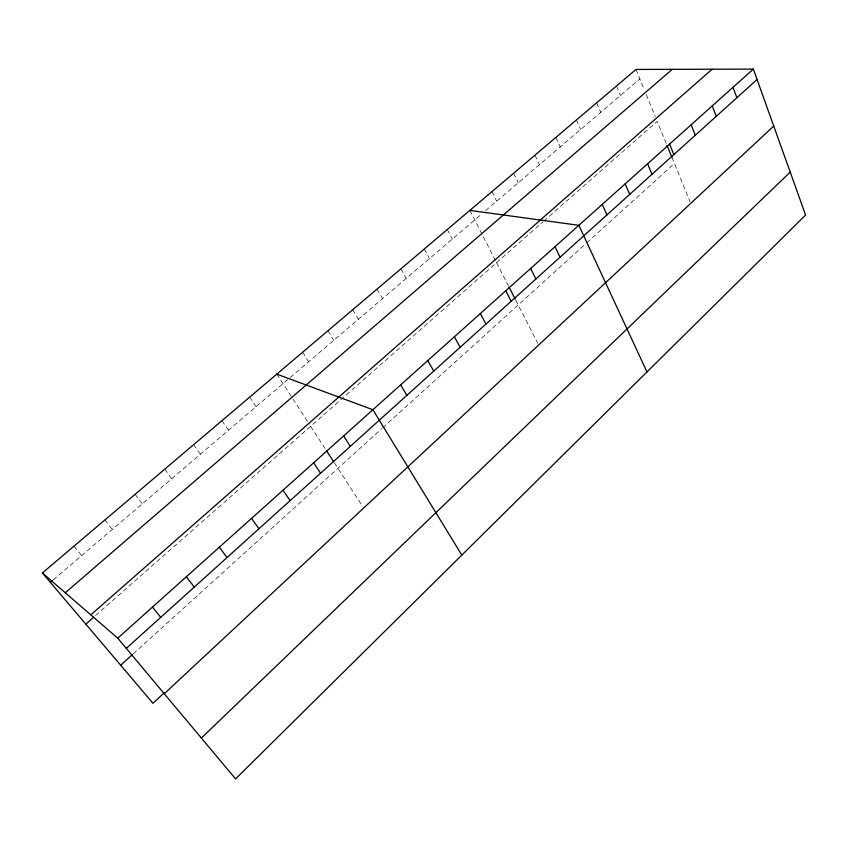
<?xml version="1.0" encoding="UTF-8"?>
<svg xmlns="http://www.w3.org/2000/svg" width="848" height="848" viewBox="0 0 848 848"><rect width="100%" height="100%" fill="white"/><g stroke="black" fill="none" stroke-linecap="round" stroke-linejoin="round"><path stroke-width="0.64" stroke-dasharray="4.24 3.18" d="M133.327 653.755L381.78 428.611M382.724 427.752L585.873 243.662M586.816 242.814L674.404 163.441M95.58 615.542L542.794 221.996M543.78 221.137L657.189 121.338L666.528 144.192M53.297 579.831L481.696 213.982M485.692 210.569L639.848 78.917M73.999 546.154L81.715 555.567M104.908 519.941L112.371 529.375M135.129 494.299L142.369 503.765M164.703 469.22L171.709 478.707M193.63 444.681L200.425 454.178M221.953 420.661L228.536 430.18M249.672 397.14L256.054 406.669M276.819 374.116L292.221 397.86M292.931 398.963L309.234 424.095M310.654 426.279L325.727 449.525M334.345 462.807L362.615 506.383M302.63 352.217L308.64 361.767M327.932 330.752L333.762 340.313M352.747 309.711L358.407 319.272M377.063 289.083L382.565 298.644M400.924 268.837L406.256 278.398M424.329 248.994L429.512 258.545M447.288 229.511L452.323 239.072M469.824 210.399L495.38 260.378M496.557 262.689L508.577 286.189M515.796 300.287L537.791 343.313M491.935 191.637L496.684 201.188M513.644 173.225L518.255 182.765M534.961 155.142L539.434 164.671M555.896 137.387L560.242 146.905M576.449 119.95L580.679 129.458M596.653 102.82L600.744 112.307M616.485 85.987L620.471 95.464M635.989 69.451L644.31 89.824M646.293 94.669L655.207 116.494M671.945 157.431L690.018 201.654"/><path stroke-width="1.27" d="M201.379 738.046L790.23 172.102M164.289 692.795L153 703.299L42.4 572.962L635.989 69.451L753.342 69.101L805.6 215.032L235.574 778.899L117.755 638.173L42.4 572.962M164.279 693.728L773.736 126.066M120.681 665.214L132.352 654.635M126.31 648.381L757.073 79.511M117.755 638.173L753.342 69.101M85.818 624.128L93.63 617.259M90.81 614.853L712.097 69.229M65.275 592.752L672.273 69.345M50.361 582.343L52.322 580.668M469.824 210.399L578.877 225.303L646.992 371.933M276.819 374.116L372.897 409.732L461.821 555.101M152.481 607.083L160.728 617.355M186.327 576.778L194.277 587.081M219.346 547.214L227.01 557.571M251.549 518.382L258.947 528.76M282.988 490.239L290.122 500.649M313.675 462.764L320.555 473.205M326.448 450.627L333.624 461.694M343.631 435.936L350.277 446.398M400.659 384.875L406.849 395.369M427.805 360.57L433.784 371.074M454.358 336.794L460.146 347.309M480.339 313.537L485.925 324.053M505.758 290.769L511.164 301.284M509.182 287.366L515.192 299.121M530.647 268.487L535.872 279.003M555.016 246.673L560.062 257.188M602.25 204.379L606.967 214.883M625.146 183.878L629.714 194.372M647.586 163.791L651.995 174.275M667.026 145.4L671.945 157.431M669.581 144.096L673.842 154.569M691.141 124.794L695.265 135.256M712.278 105.862L716.263 116.314M733.011 87.302L736.87 97.732"/></g></svg>
